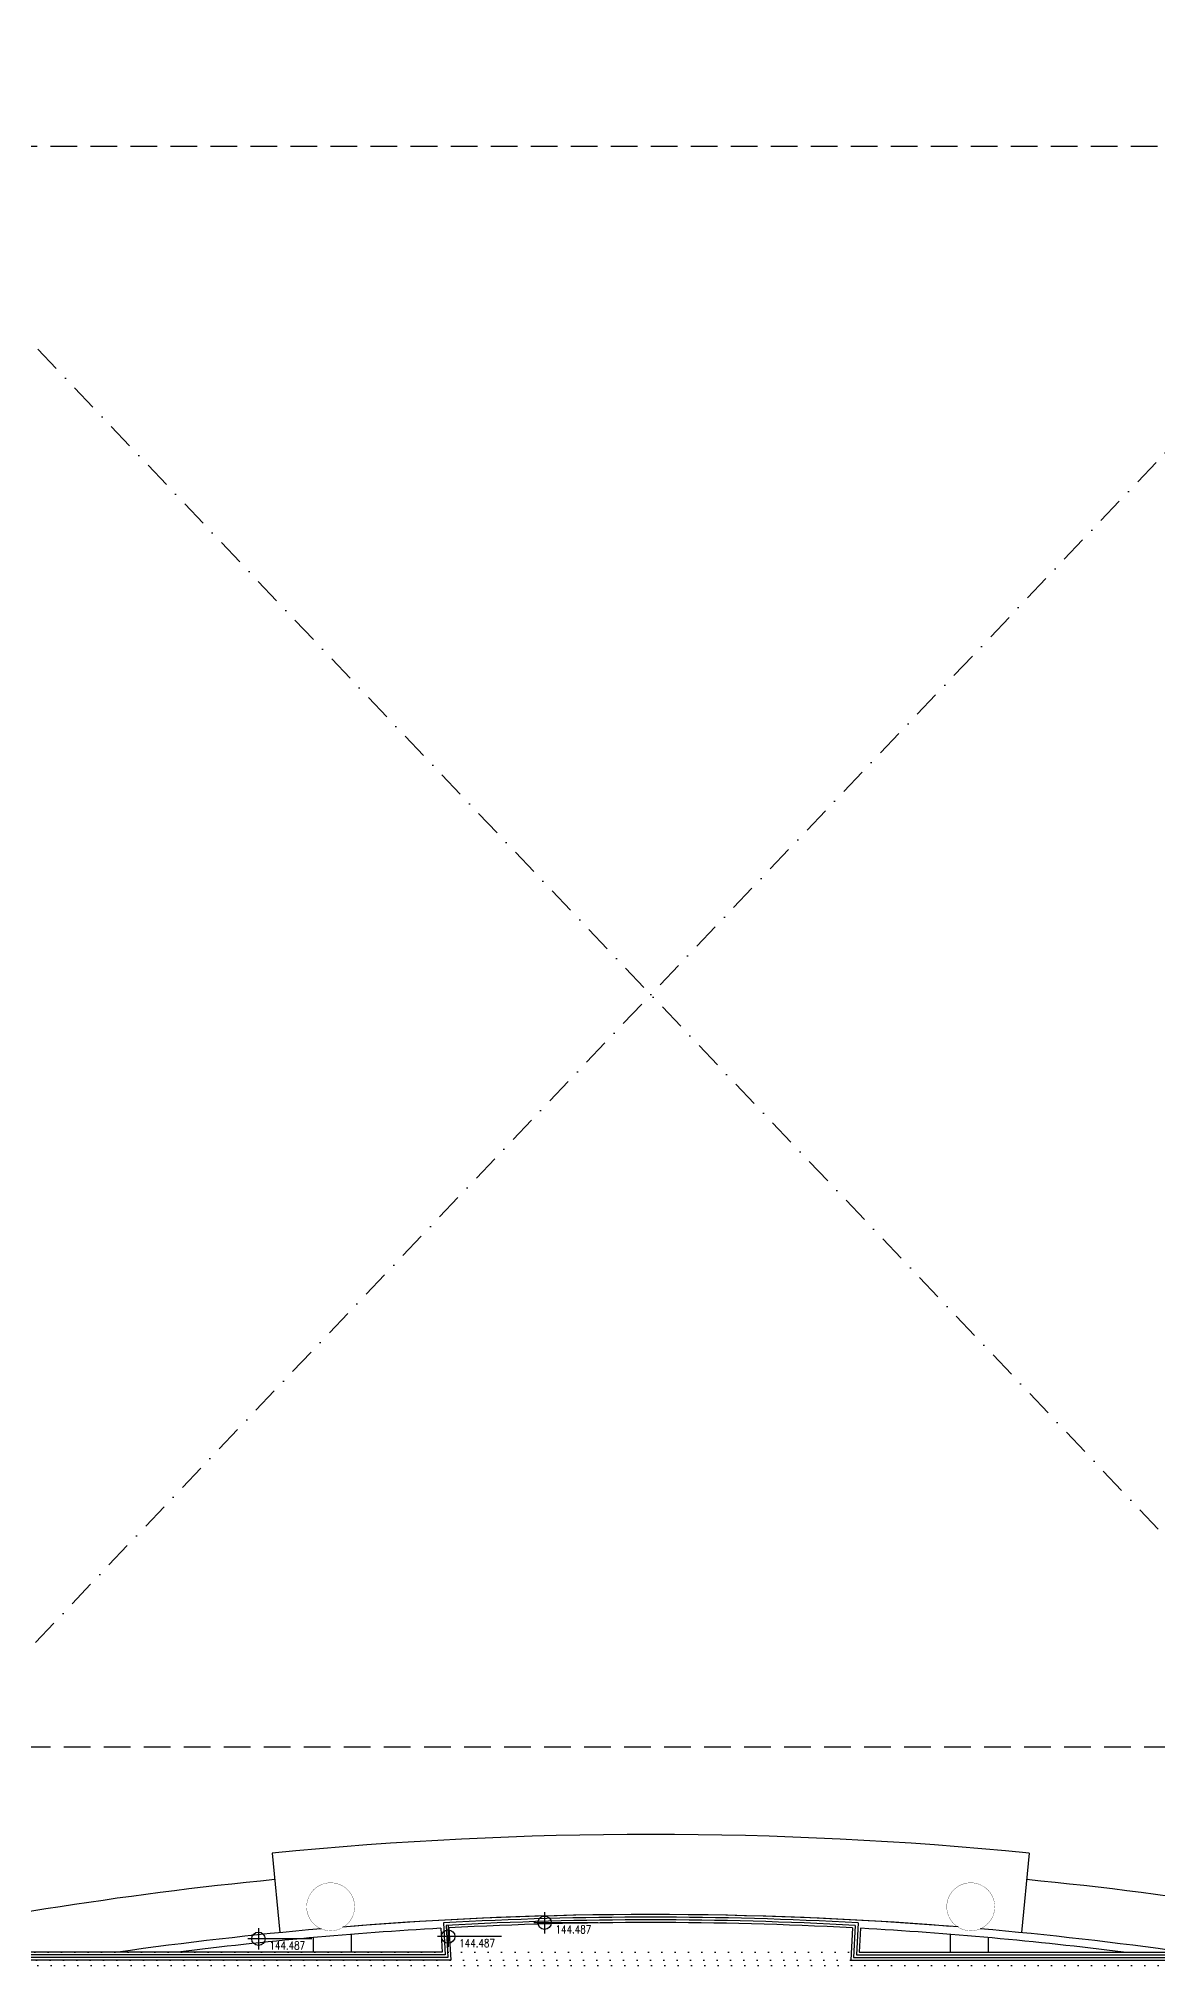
# Model space of a CAD drawing. Extents: x -68523 to 336700, y -113452 to 119396.
# Drawn here: x -11476 to 9500, y -18300 to 17824 of the extents above; entities that cross this region are included whole.
import ezdxf

# ---------------------------------------------------------------- set-up
doc = ezdxf.new("R2010")
doc.units = 0
doc.header["$LTSCALE"] = 1000
doc.header["$MEASUREMENT"] = 0
for name, pattern in [('S3144a$0$DASHDOT', [1, 0.5, -0.25, 0, -0.25]), ('S3144a$0$DASHED', [0.75, 0.5, -0.25]), ('S3144a$0$DOT', [0.25, 0, -0.25])]:
    doc.linetypes.add(name, pattern=pattern)
doc.layers.get('0').update_dxf_attribs({"linetype": 'CONTINUOUS'})
for name, color, linetype in [('S3144a$0$19', 7, 'CONTINUOUS'), ('S3144a$0$23', 7, 'CONTINUOUS'), ('S3144a$0$35', 7, 'CONTINUOUS'), ('S3144a$0$4', 7, 'CONTINUOUS'), ('S3144a$0$6', 7, 'CONTINUOUS'), ('S3144a$0$7', 7, 'CONTINUOUS')]:
    doc.layers.add(name, color=color, linetype=linetype)
doc.styles.add('S3144a$0$STANDARD', font='SIMPLEX')

# ---------------------------------------------------------------- blocks, each defined once
blk = doc.blocks.new('S3144a$0$LEVEL')
at = {"layer": 'S3144a$0$35', "linetype": 'Continuous'}
for p, q in [((1, 0), (-0.2, 0)), ((0, 0.2), (0, -0.2))]:
    blk.add_line(p, q, dxfattribs=at)
blk.add_circle((0, 0), 0.125, dxfattribs=at)
at = {"layer": 'S3144a$0$35', "linetype": 'Continuous', "style": 'S3144a$0$STANDARD', "width": 0.8}
for tag, p in [('TAG2', (0.2063, 0.05)), ('TAG1', (0.2063, -0.2))]:
    blk.add_attdef(tag, p, '', height=0.15, dxfattribs=at)

msp = doc.modelspace()

# ---------------------------------------------------------------- linework, layer by layer
at = {"layer": 'S3144a$0$19', "color": 2, "linetype": 'S3144a$0$DOT'}
msp.add_lwpolyline([(-17049.7, -18049.9), (17000.1, -18049.9), (17000.1, -18199.9), (-17049.7, -18199.9)], close=True, dxfattribs=at)
at = {"layer": 'S3144a$0$23', "color": 14, "linetype": 'S3144a$0$DASHDOT'}
for p, q in [((17050.1, 17850.1), (-17049.7, -18049.9)), ((-16999.9, 17800.1), (17050.1, -18049.9))]:
    msp.add_line(p, q, dxfattribs=at)
at = {"layer": 'S3144a$0$23', "color": 14, "linetype": 'Continuous'}
for p, q in [((-7093.3, -16192), (-6949.9, -17685.1)), ((7093.5, -16192), (6950.1, -17685.1))]:
    msp.add_line(p, q, dxfattribs=at)
at = {"layer": 'S3144a$0$23', "color": 8, "linetype": 'S3144a$0$DASHED'}
msp.add_lwpolyline([(16250.1, 15800.1), (-16249.9, 15800.1), (-16249.9, -14199.9), (16250.1, -14199.9)], close=True, dxfattribs=at)
at = {"layer": 'S3144a$0$23', "color": 14, "linetype": 'Continuous'}
for points in [[(-3887.3, -17501.2), (-3855.4, -18099.9), (-17049.7, -18099.9)], [(-3834.7, -17548.5), (-3802.6, -18149.9), (-17049.7, -18149.9)], [(-3782.1, -17595.7), (-3749.9, -18199.9), (-17049.7, -18199.9)], [(-3931.7, -17603.8), (-3908, -18049.9), (-17049.7, -18049.9)], [(3782.3, -17595.7), (3750.1, -18199.9), (17000.1, -18199.9), (16999.9, -18049.9)], [(3834.9, -17548.5), (3802.8, -18149.9), (16999.9, -18149.9)], [(3887.5, -17501.2), (3855.6, -18099.9), (16999.9, -18099.9)], [(3931.9, -17603.8), (3908.2, -18049.9), (16999.9, -18049.9)]]:
    msp.add_lwpolyline(points, dxfattribs=at)
for radius, start, end in [(72655, 84.397214, 95.602806), (72155, 95.603619, 102.475969), (72155, 77.524031, 84.396381), (71155, 94.980433, 98.072142), (71005, 93.174322, 97.168411), (71155, 85.355869, 94.653183), (71155, 85.474844, 94.521989), (71105, 86.865989, 93.134011), (71055, 86.906306, 93.093694), (71005, 86.946597, 93.053397), (71005, 82.831589, 86.825678), (71155, 81.927858, 85.021886)]:
    msp.add_arc((0.1, -88499.9), radius, start, end, dxfattribs=at)
at = {"layer": 'S3144a$0$4', "linetype": 'S3144a$0$DOT'}
msp.add_line((-30749.9, -18299.9), (36075, -18299.9), dxfattribs=at)
at = {"layer": 'S3144a$0$6', "color": 14, "linetype": 'Continuous', "const_width": 5}
for points in [[(-5549.9, -17199.9, 1), (-6449.9, -17199.9, 1)], [(6450.1, -17199.9, 1), (5550.1, -17199.9, 1)]]:
    msp.add_lwpolyline(points, format="xyb", close=True, dxfattribs=at)
at = {"layer": 'S3144a$0$7', "color": 14, "linetype": 'Continuous'}
for p, q in [((-6328.1, -17777.5), (-6328.1, -18049.9)), ((-5613.8, -17717.2), (-5613.8, -18049.9)), ((5614, -17717.2), (5614, -18049.9)), ((6328.3, -17777.5), (6328.3, -18049.9))]:
    msp.add_line(p, q, dxfattribs=at)

# ---------------------------------------------------------------- block references
at = {"xscale": 999.9979999999999, "yscale": 999.9979999999999, "zscale": 1000}
for p in [(-1990.1, -17498.2), (-7353.1, -17799.4), (-3795.6, -17758.4)]:
    msp.add_blockref('S3144a$0$LEVEL', p, dxfattribs=at).add_auto_attribs({'TAG1': '144.487'})

doc.saveas('drawing.dxf')
